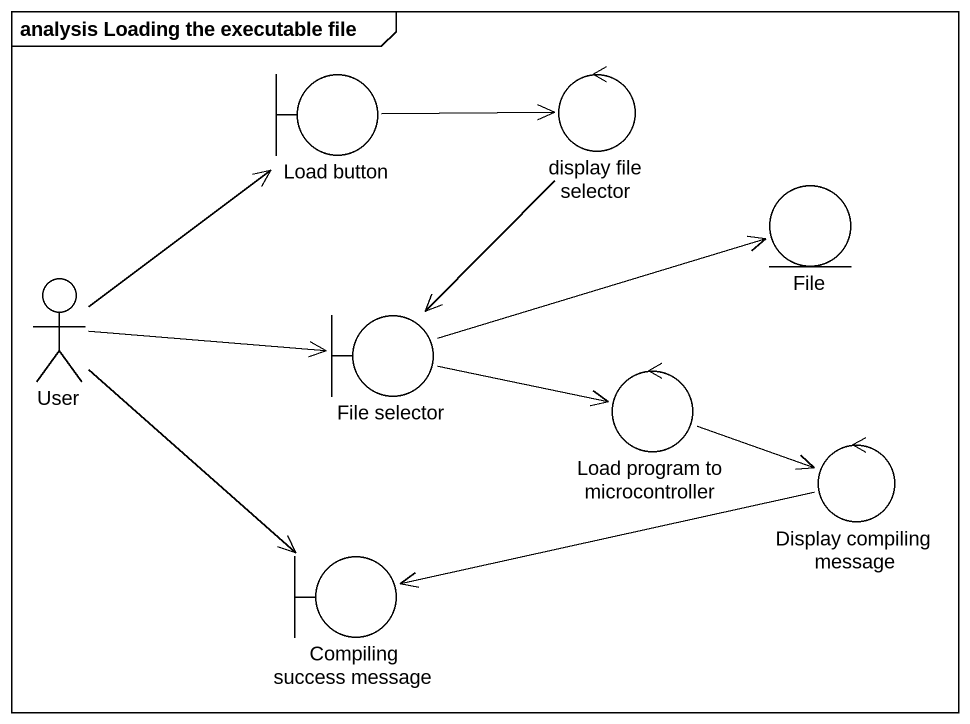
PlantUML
@startuml
mainframe analysis Loading the executable file
boundary "Load button" as Load_button
control "display file selector" as display_file_selector
entity "File" as File_
actor User
boundary "File selector" as File_selector
control "Load program to microcontroller" as Load_program_to
control "Display compiling message" as Display_compiling_message
boundary "Compiling success message" as Compiling_success_message
Load_button -right-> display_file_selector
display_file_selector --> File_selector
User -up-> Load_button
User -right-> File_selector
User --> Compiling_success_message
File_selector -right-> File_
File_selector -right-> Load_program_to
Load_program_to -right-> Display_compiling_message
Display_compiling_message -left-> Compiling_success_message
@enduml
